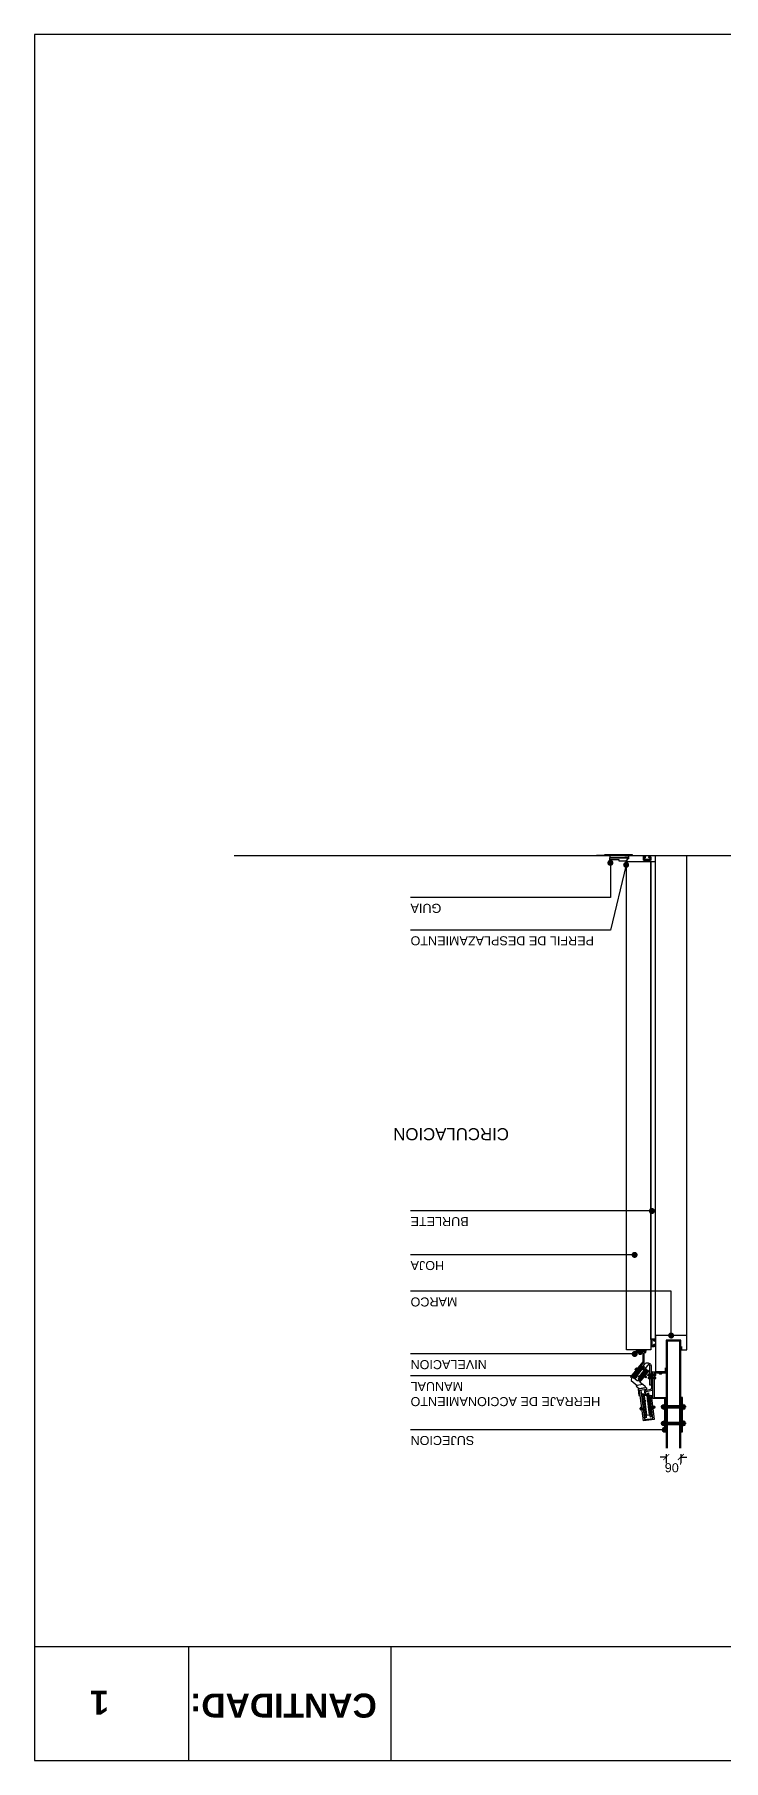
# Model space of a CAD drawing. Header units: millimetres. Extents: x -108.9 to -34.4, y 209.3 to 216.5.
# Drawn here: x -108.9 to -106.04, y 209.3 to 216.48 of the extents above; entities that cross this region are included whole.
import ezdxf

# ---------------------------------------------------------------- set-up
doc = ezdxf.new("R2010")
doc.units = ezdxf.units.MM
doc.linetypes.add('HIDDEN2', pattern=[0.1875, 0.125, -0.0625])
for name, color, linetype in [('25-cotas', 140, 'Continuous'), ('GOMA', 2, 'Continuous'), ('PISO', 2, 'Continuous'), ('ROTULO', 7, 'Continuous'), ('TXT', 3, 'Continuous'), ('V-00', 8, 'Continuous'), ('V-01', 1, 'Continuous'), ('V-02', 2, 'Continuous')]:
    doc.layers.add(name, color=color, linetype=linetype)
doc.styles.add('ARIALBOLD', font='')
doc.styles.add('DIM', font='arial.ttf')
doc.styles.get("Standard").update_dxf_attribs({"font": 'arial.ttf'})
doc.styles.get('ARIALBOLD').set_extended_font_data('Arial', bold=True)
doc.dimstyles.new('Cota-025', dxfattribs={"dimscale": 25, "dimtxt": 0.0015, "dimasz": 0.001, "dimexe": 0.001, "dimexo": 0.001, "dimgap": 0.001, "dimtad": 1, "dimzin": 4, "dimdsep": 46, "dimtxsty": 'DIM', "dimblk1": 'ARCHTICK', "dimblk2": 'ARCHTICK', "dimsah": 1, "dimcen": 0.0005, "dimclrd": 15, "dimclre": 9, "dimclrt": 140, "dimaunit": 1, "dimadec": 0, "dimazin": 0, "dimtfac": 1, "dimtix": 1, "dimtofl": 0, "dimtmove": 2, "dimatfit": 3, "dimldrblk": 'DOT', "dimfxl": 1, "dimtolj": 1, "dimtzin": 4, "dimarcsym": 0})

# ---------------------------------------------------------------- blocks, each defined once
blk = doc.blocks.new('*X76')
at = {"color": 0}
for p, q in [((157.7429, 93.2519), (157.7472, 93.2563)), ((157.7429, 93.2307), (157.7464, 93.2342)), ((157.743, 93.2294), (157.7478, 93.2342)), ((157.7431, 93.2536), (157.7456, 93.256)), ((157.7432, 93.2508), (157.7449, 93.2525)), ((157.7434, 93.2284), (157.7449, 93.2299)), ((157.7437, 93.2499), (157.7451, 93.2513)), ((157.744, 93.2275), (157.7454, 93.229)), ((157.7444, 93.2492), (157.7458, 93.2506)), ((157.7447, 93.2269), (157.7462, 93.2284)), ((157.7452, 93.2486), (157.7469, 93.2503)), ((157.7457, 93.2264), (157.7475, 93.2283)), ((157.7463, 93.2483), (157.7512, 93.2532)), ((157.7466, 93.2542), (157.7486, 93.2563)), ((157.7469, 93.2263), (157.7489, 93.2283)), ((157.7472, 93.2322), (157.7488, 93.2338)), ((157.7478, 93.2484), (157.7508, 93.2513)), ((157.7481, 93.2543), (157.7501, 93.2563)), ((157.7482, 93.2318), (157.7496, 93.2332)), ((157.7483, 93.2263), (157.7513, 93.2292)), ((157.7488, 93.2309), (157.7503, 93.2324)), ((157.7489, 93.2523), (157.7529, 93.2563)), ((157.7491, 93.2298), (157.7507, 93.2315)), ((157.7494, 93.2288), (157.7509, 93.2302)), ((157.7495, 93.2543), (157.7515, 93.2563)), ((157.7498, 93.2263), (157.7518, 93.2283)), ((157.7512, 93.2263), (157.7532, 93.2283)), ((157.7523, 93.2543), (157.7543, 93.2563)), ((157.7526, 93.2263), (157.7609, 93.2346)), ((157.7536, 93.2542), (157.7557, 93.2563)), ((157.754, 93.2263), (157.7609, 93.2332)), ((157.7546, 93.2537), (157.7571, 93.2563)), ((157.7553, 93.253), (157.7585, 93.2563)), ((157.7554, 93.2263), (157.7609, 93.2317)), ((157.7558, 93.2521), (157.7594, 93.2557)), ((157.7559, 93.2508), (157.7599, 93.2548)), ((157.7559, 93.2494), (157.7609, 93.2544)), ((157.7559, 93.248), (157.7609, 93.253)), ((157.7559, 93.2465), (157.7609, 93.2515)), ((157.7559, 93.2451), (157.7609, 93.2501)), ((157.7559, 93.2437), (157.7609, 93.2487)), ((157.7559, 93.2423), (157.7609, 93.2473)), ((157.7559, 93.2409), (157.7609, 93.2459)), ((157.7559, 93.2395), (157.7609, 93.2445)), ((157.7559, 93.2381), (157.7609, 93.2431)), ((157.7559, 93.2366), (157.7609, 93.2416)), ((157.7559, 93.2352), (157.7609, 93.2402)), ((157.7559, 93.2338), (157.7609, 93.2388)), ((157.7559, 93.2324), (157.7609, 93.2374)), ((157.7559, 93.231), (157.7609, 93.236)), ((157.7568, 93.2263), (157.7609, 93.2303)), ((157.7582, 93.2263), (157.7594, 93.2274)), ((157.7597, 93.2278), (157.7609, 93.2289))]:
    blk.add_line(p, q, dxfattribs=at)
blk = doc.blocks.new('BURLETE')
at = {"layer": 'GOMA'}
for points in [[(-0.005, 0.01), (-0.005, 0), (-0.005, -0.01, -0.414214), (-0.008, -0.013), (-0.0093, -0.013), (-0.01, -0.011, 2.414214), (-0.014, -0.015), (-0.0015, -0.015), (-0.0015, -0.0135), (0, -0.0135), (0, 0), (0, 0.0135), (-0.0015, 0.0135), (-0.0015, 0.015), (-0.014, 0.015, 2.414214), (-0.01, 0.011), (-0.0093, 0.013), (-0.008, 0.013, -0.414214)], [(-0.014, 0.013, 2.414214), (-0.012, 0.011), (-0.0113, 0.013)], [(-0.012, -0.011, 2.414214), (-0.014, -0.013), (-0.0113, -0.013)]]:
    blk.add_lwpolyline(points, format="xyb", close=True, dxfattribs=at)
at = {"layer": 'GOMA', "color": 1}
blk.add_blockref('*X76', (-157.7609, -93.2413), dxfattribs=at)
blk = doc.blocks.new('_ArchTick')
at = {"color": 0, "linetype": 'ByBlock', "const_width": 0.15}
blk.add_lwpolyline([(-0.5, -0.5), (0.5, 0.5)], dxfattribs=at)
blk = doc.blocks.new('*D78')
at = {"layer": '25-cotas', "color": 15, "lineweight": -2, "transparency": 16777216}
for p, q in [((-106.2731, 210.5633), (-106.2981, 210.5633)), ((-106.2131, 210.5633), (-106.1881, 210.5633))]:
    blk.add_line(p, q, dxfattribs=at)
at = {"layer": '25-cotas', "color": 9, "lineweight": -2, "transparency": 16777216}
for p, q in [((-106.2731, 210.5746), (-106.2731, 210.5383)), ((-106.2131, 210.5746), (-106.2131, 210.5383))]:
    blk.add_line(p, q, dxfattribs=at)
at = {"layer": 'DEFPOINTS', "color": 0, "transparency": 16777216}
for p in [(-106.2731, 210.5996), (-106.2131, 210.5996), (-106.2731, 210.5633)]:
    blk.add_point(p, dxfattribs=at)
at = {"layer": '25-cotas', "color": 15, "lineweight": -2, "transparency": 16777216, "xscale": 0.025, "yscale": 0.025, "zscale": 0.025}
blk.add_blockref('_ArchTick', (-106.2731, 210.5633), dxfattribs=at)
at = {"layer": '25-cotas', "color": 15, "lineweight": -2, "transparency": 16777216, "xscale": 0.025, "yscale": 0.025, "zscale": 0.025, "rotation": 180}
blk.add_blockref('_ArchTick', (-106.2131, 210.5633), dxfattribs=at)
at = {"layer": '25-cotas', "color": 140, "transparency": 16777216, "insert": (-106.2431, 210.5191), "char_height": 0.0375, "attachment_point": 5, "rotation": 180, "style": 'DIM'}
blk.add_mtext('\\A1;.06', dxfattribs=at)
blk = doc.blocks.new('_Dot')
at = {"color": 0, "linetype": 'ByBlock', "lineweight": -2}
blk.add_line((-0.5, 0), (-1, 0), dxfattribs=at)
at = {"color": 0, "linetype": 'ByBlock', "const_width": 0.5}
blk.add_lwpolyline([(-0.25, 0, 1), (0.25, 0, 1)], format="xyb", close=True, dxfattribs=at)

msp = doc.modelspace()

# ---------------------------------------------------------------- linework, layer by layer
at = {"layer": 'DEFPOINTS'}
for points in [[(-108.9, 216.4768), (-108.9, 209.3018), (-100.4, 209.3018), (-100.4, 216.4768)], [(-100.4, 216.4768), (-108.9, 216.4768), (-108.9, 209.3018), (-100.4, 209.3018)]]:
    msp.add_lwpolyline(points, close=True, dxfattribs=at)
at = {"layer": 'PISO'}
msp.add_line((-108.0702, 213.0644), (-100.7012, 213.0644), dxfattribs=at)
at = {"layer": 'ROTULO'}
for p, q in [((-108.2584, 209.3018), (-108.2584, 209.7741)), ((-107.4168, 209.3018), (-107.4168, 209.7741))]:
    msp.add_line(p, q, dxfattribs=at)
at = {"layer": 'TXT'}
msp.add_line((-101.3347, 209.7741), (-108.9, 209.7741), dxfattribs=at)
at = {"layer": 'V-00'}
for p, q in [((-106.3181, 211.5683), (-106.3181, 213.0644)), ((-106.1881, 211.5683), (-106.1881, 213.0644)), ((-106.3181, 211.0684), (-106.3181, 211.5683)), ((-106.1881, 211.0684), (-106.1881, 211.5683))]:
    msp.add_line(p, q, dxfattribs=at)
for points in [[(-106.3371, 211.5683), (-106.3371, 213.0384), (-106.3192, 213.0384), (-106.3192, 211.5683)], [(-106.3371, 211.0519), (-106.3371, 211.5683)], [(-106.3192, 211.5683), (-106.3192, 211.0489)]]:
    msp.add_lwpolyline(points, dxfattribs=at)
at = {"layer": 'V-01'}
for p, q in [((-106.4481, 213.0644), (-106.5631, 213.0644)), ((-106.4461, 213.0624), (-106.4295, 213.0624)), ((-106.4401, 213.0404), (-106.4401, 213.0404)), ((-106.3577, 211.0074), (-106.3977, 211.0074)), ((-106.3577, 211.0064), (-106.3977, 211.0064)), ((-106.3577, 211.0054), (-106.3977, 211.0054)), ((-106.3577, 211.0044), (-106.3977, 211.0044)), ((-106.3844, 210.996), (-106.3844, 210.9926)), ((-106.3795, 210.996), (-106.3795, 210.9926)), ((-106.403, 210.8986), (-106.3939, 210.9041)), ((-106.399, 210.9265), (-106.3986, 210.9262)), ((-106.3961, 210.9302), (-106.3957, 210.9298)), ((-106.3939, 210.9224), (-106.3908, 210.9198)), ((-106.3909, 210.926), (-106.3878, 210.9235)), ((-106.3858, 210.8973), (-106.3896, 210.8874)), ((-106.3697, 210.9393), (-106.3735, 210.9294)), ((-106.3714, 210.9032), (-106.3684, 210.9007)), ((-106.368, 210.9074), (-106.3649, 210.9049)), ((-106.3654, 210.9226), (-106.3563, 210.928)), ((-106.3428, 210.9071), (-106.3423, 210.9071)), ((-106.3428, 210.9025), (-106.3423, 210.9025)), ((-106.3428, 210.8945), (-106.3423, 210.8945)), ((-106.3428, 210.8899), (-106.3423, 210.8899)), ((-106.3362, 210.9071), (-106.3352, 210.9071)), ((-106.3362, 210.9025), (-106.3352, 210.9025)), ((-106.3362, 210.8945), (-106.3352, 210.8945)), ((-106.3362, 210.8899), (-106.3352, 210.8899)), ((-106.3302, 210.9071), (-106.3292, 210.9071)), ((-106.3302, 210.9025), (-106.3292, 210.9025)), ((-106.3302, 210.8945), (-106.3292, 210.8945)), ((-106.3302, 210.8899), (-106.3292, 210.8899)), ((-106.2995, 210.9119), (-106.2995, 210.9124)), ((-106.2948, 210.9119), (-106.2948, 210.9124)), ((-106.3716, 210.8647), (-106.3945, 210.861)), ((-106.3695, 210.827), (-106.3648, 210.8175)), ((-106.3529, 210.819), (-106.3506, 210.8294)), ((-106.3772, 210.7668), (-106.3765, 210.7669)), ((-106.3765, 210.7612), (-106.3758, 210.7613)), ((-106.3664, 210.7683), (-106.3704, 210.7678)), ((-106.3657, 210.7623), (-106.3696, 210.7619)), ((-106.3574, 210.7269), (-106.3551, 210.7373)), ((-106.3432, 210.7388), (-106.3385, 210.7293)), ((-106.3352, 210.7721), (-106.3396, 210.7716)), ((-106.3344, 210.7662), (-106.3389, 210.7656)), ((-106.191, 210.7716), (-106.2962, 210.7716)), ((-106.2863, 210.7751), (-106.2887, 210.7751)), ((-106.2863, 210.7681), (-106.2887, 210.7681)), ((-106.2838, 210.7761), (-106.2828, 210.7761)), ((-106.2838, 210.7671), (-106.2828, 210.7671)), ((-106.2808, 210.7761), (-106.2798, 210.7761)), ((-106.2808, 210.7671), (-106.2798, 210.7671)), ((-106.2748, 210.7761), (-106.2731, 210.7761)), ((-106.2748, 210.7671), (-106.2731, 210.7671)), ((-106.2055, 210.7761), (-106.2065, 210.7761)), ((-106.2055, 210.7671), (-106.2065, 210.7671)), ((-106.2025, 210.7761), (-106.2035, 210.7761)), ((-106.2025, 210.7671), (-106.2035, 210.7671)), ((-106.2, 210.7751), (-106.1976, 210.7751)), ((-106.2, 210.7681), (-106.1976, 210.7681)), ((-106.1901, 210.7028), (-106.2962, 210.7028)), ((-106.2863, 210.7063), (-106.2887, 210.7063)), ((-106.2863, 210.6993), (-106.2887, 210.6993)), ((-106.2838, 210.7073), (-106.2828, 210.7073)), ((-106.2838, 210.6983), (-106.2828, 210.6983)), ((-106.2808, 210.7073), (-106.2798, 210.7073)), ((-106.2808, 210.6983), (-106.2798, 210.6983)), ((-106.2748, 210.7073), (-106.2731, 210.7073)), ((-106.2748, 210.6983), (-106.2731, 210.6983)), ((-106.2115, 210.7073), (-106.2131, 210.7073)), ((-106.2115, 210.6983), (-106.2131, 210.6983)), ((-106.2055, 210.7073), (-106.2065, 210.7073)), ((-106.2055, 210.6983), (-106.2065, 210.6983)), ((-106.2025, 210.7073), (-106.2035, 210.7073)), ((-106.2025, 210.6983), (-106.2035, 210.6983)), ((-106.2, 210.7063), (-106.1976, 210.7063)), ((-106.2, 210.6993), (-106.1976, 210.6993))]:
    msp.add_line(p, q, dxfattribs=at)
at = {"layer": 'V-01', "linetype": 'HIDDEN2'}
for p, q in [((-106.2171, 210.7761), (-106.2731, 210.7761)), ((-106.2731, 210.7671), (-106.2171, 210.7671)), ((-106.2171, 210.7073), (-106.2731, 210.7073)), ((-106.2731, 210.6983), (-106.2171, 210.6983))]:
    msp.add_line(p, q, dxfattribs=at)
at = {"layer": 'V-01'}
for points in [[(-107.0592, 213.0644), (-106.5661, 213.0644)], [(-106.4481, 213.0624), (-106.4481, 213.0644)], [(-106.4401, 213.0248), (-106.4401, 213.0404), (-106.428, 213.0546)], [(-106.3615, 210.8951), (-106.3588, 210.8929), (-106.358, 210.893), (-106.3558, 210.8959), (-106.3558, 210.8966), (-106.3585, 210.8988)], [(-106.3204, 210.9025), (-106.3169, 210.9025), (-106.3164, 210.903), (-106.3164, 210.9066), (-106.3169, 210.9071), (-106.3204, 210.9071)], [(-106.3204, 210.8899), (-106.3169, 210.8899), (-106.3164, 210.8904), (-106.3164, 210.894), (-106.3169, 210.8945), (-106.3204, 210.8945)], [(-106.3249, 210.7675), (-106.3208, 210.768), (-106.3202, 210.7687), (-106.3207, 210.7731), (-106.3214, 210.7736), (-106.3256, 210.7731)]]:
    msp.add_lwpolyline(points, dxfattribs=at)
for points in [[(-106.5281, 213.0644), (-106.5281, 213.0684), (-106.4481, 213.0684), (-106.4481, 213.0644)], [(-106.4295, 213.0561), (-106.4295, 213.0624), (-106.5081, 213.0624), (-106.5081, 213.0561)], [(-106.4695, 213.0404), (-106.4695, 213.0459), (-106.5081, 213.0459), (-106.5081, 213.0546), (-106.4309, 213.0546), (-106.4434, 213.0404)], [(-106.4481, 213.0644), (-106.4481, 213.0684), (-106.4146, 213.0684), (-106.4146, 213.0644)], [(-106.3977, 211.0084), (-106.3577, 211.0084), (-106.3577, 211.0034), (-106.3977, 211.0034)], [(-106.3739, 210.996), (-106.3739, 210.9974), (-106.39, 210.9974), (-106.39, 210.996)], [(-106.3767, 210.9918), (-106.3767, 210.996), (-106.3872, 210.996), (-106.3872, 210.9918), (-106.3859, 210.9908), (-106.3781, 210.9908)], [(-106.3697, 210.9393), (-106.403, 210.8986), (-106.406, 210.9012), (-106.3728, 210.9418)], [(-106.3957, 210.9306), (-106.3994, 210.9261), (-106.4006, 210.9258), (-106.4024, 210.9273), (-106.4024, 210.9285), (-106.3987, 210.933), (-106.3975, 210.9333), (-106.3957, 210.9318)], [(-106.3937, 210.9323), (-106.3929, 210.9316), (-106.3998, 210.9231), (-106.4006, 210.9238)], [(-106.3735, 210.9294), (-106.3939, 210.9041), (-106.3858, 210.8973), (-106.3654, 210.9226)], [(-106.3532, 210.9255), (-106.3563, 210.928), (-106.3896, 210.8874), (-106.3865, 210.8848)], [(-106.3582, 210.8992), (-106.3618, 210.8947), (-106.363, 210.8944), (-106.3649, 210.8959), (-106.3648, 210.8971), (-106.3612, 210.9016), (-106.36, 210.9019), (-106.3581, 210.9005)], [(-106.3428, 210.9077), (-106.3428, 210.9019), (-106.3435, 210.9009), (-106.3459, 210.9009), (-106.3466, 210.9019), (-106.3466, 210.9077), (-106.3459, 210.9087), (-106.3435, 210.9087)], [(-106.3428, 210.8951), (-106.3428, 210.8893), (-106.3435, 210.8883), (-106.3459, 210.8883), (-106.3466, 210.8893), (-106.3466, 210.8951), (-106.3459, 210.8961), (-106.3435, 210.8961)], [(-106.3423, 210.9103), (-106.3412, 210.9103), (-106.3412, 210.8993), (-106.3423, 210.8993)], [(-106.3423, 210.8977), (-106.3412, 210.8977), (-106.3412, 210.8867), (-106.3423, 210.8867)], [(-106.3204, 210.9077), (-106.3204, 210.9019), (-106.3211, 210.9009), (-106.3235, 210.9009), (-106.3242, 210.9019), (-106.3242, 210.9077), (-106.3235, 210.9087), (-106.3211, 210.9087)], [(-106.3204, 210.8951), (-106.3204, 210.8893), (-106.3211, 210.8883), (-106.3235, 210.8883), (-106.3242, 210.8893), (-106.3242, 210.8951), (-106.3235, 210.8961), (-106.3211, 210.8961)], [(-106.3, 210.9119), (-106.2942, 210.9119), (-106.2932, 210.9111), (-106.2932, 210.9088), (-106.2942, 210.908), (-106.3, 210.908), (-106.301, 210.9088), (-106.301, 210.9111)], [(-106.3852, 210.8412), (-106.3536, 210.846), (-106.3542, 210.8509), (-106.3908, 210.8455), (-106.3875, 210.8189), (-106.3825, 210.8196)], [(-106.3735, 210.8265), (-106.3695, 210.827), (-106.3574, 210.7269), (-106.3613, 210.7264)], [(-106.3648, 210.8175), (-106.3551, 210.7373), (-106.3432, 210.7388), (-106.3529, 210.819)], [(-106.3467, 210.8299), (-106.3345, 210.7298), (-106.3385, 210.7293), (-106.3506, 210.8294)], [(-106.2115, 210.811), (-106.2115, 210.6684), (-106.2065, 210.6684), (-106.2065, 210.811)], [(-106.3772, 210.7674), (-106.3764, 210.7606), (-106.3771, 210.7592), (-106.3799, 210.7589), (-106.381, 210.76), (-106.3818, 210.7669), (-106.3811, 210.7682), (-106.3783, 210.7685)], [(-106.377, 210.7706), (-106.3757, 210.7707), (-106.3742, 210.7577), (-106.3754, 210.7576)], [(-106.3257, 210.7738), (-106.3248, 210.7669), (-106.3256, 210.7656), (-106.3284, 210.7652), (-106.3294, 210.7663), (-106.3302, 210.7732), (-106.3295, 210.7745), (-106.3267, 210.7748)], [(-106.2838, 210.7772), (-106.2838, 210.766), (-106.2852, 210.7641), (-106.2897, 210.7641), (-106.2912, 210.766), (-106.2912, 210.7772), (-106.2897, 210.7791), (-106.2852, 210.7791)], [(-106.2828, 210.7821), (-106.2808, 210.7821), (-106.2808, 210.7611), (-106.2828, 210.7611)], [(-106.2035, 210.7821), (-106.2055, 210.7821), (-106.2055, 210.7611), (-106.2035, 210.7611)], [(-106.2025, 210.7772), (-106.2025, 210.766), (-106.2011, 210.7641), (-106.1966, 210.7641), (-106.1951, 210.766), (-106.1951, 210.7772), (-106.1966, 210.7791), (-106.2011, 210.7791)], [(-106.2838, 210.7083), (-106.2838, 210.6972), (-106.2852, 210.6953), (-106.2897, 210.6953), (-106.2912, 210.6972), (-106.2912, 210.7083), (-106.2897, 210.7103), (-106.2852, 210.7103)], [(-106.2828, 210.7133), (-106.2808, 210.7133), (-106.2808, 210.6923), (-106.2828, 210.6923)], [(-106.2035, 210.7133), (-106.2055, 210.7133), (-106.2055, 210.6923), (-106.2035, 210.6923)], [(-106.2025, 210.7083), (-106.2025, 210.6972), (-106.2011, 210.6953), (-106.1966, 210.6953), (-106.1951, 210.6972), (-106.1951, 210.7083), (-106.1966, 210.7103), (-106.2011, 210.7103)]]:
    msp.add_lwpolyline(points, close=True, dxfattribs=at)
msp.add_lwpolyline([(-106.3669, 210.9252), (-106.3707, 210.9284), (-106.3638, 210.9369), (-106.3691, 210.9414), (-106.3594, 210.9533, -0.467848), (-106.3362, 210.9425), (-106.3362, 210.8622), (-106.3412, 210.8622), (-106.3412, 210.942, 0.736182), (-106.3501, 210.9456)], format="xyb", close=True, dxfattribs=at)
for points in [[(-106.3961, 210.9322, -1), (-106.3974, 210.9306), (-106.3984, 210.9314, 0.571429), (-106.4007, 210.9285), (-106.3997, 210.9278, -1), (-106.401, 210.9261)], [(-106.3974, 210.9306, -0.571429), (-106.3997, 210.9278)], [(-106.3586, 210.9008, -1), (-106.3599, 210.8992), (-106.3608, 210.9, 0.571429), (-106.3631, 210.8971), (-106.3622, 210.8964, -1), (-106.3635, 210.8947)], [(-106.3599, 210.8992, -0.571429), (-106.3622, 210.8964)], [(-106.3441, 210.9087, -1), (-106.3441, 210.9066), (-106.3453, 210.9066, 0.571429), (-106.3453, 210.903), (-106.3441, 210.903, -1), (-106.3441, 210.9009)], [(-106.3441, 210.8961, -1), (-106.3441, 210.894), (-106.3453, 210.894, 0.571429), (-106.3453, 210.8904), (-106.3441, 210.8904, -1), (-106.3441, 210.8883)], [(-106.3441, 210.9066, -0.571429), (-106.3441, 210.903)], [(-106.3441, 210.894, -0.571429), (-106.3441, 210.8904)], [(-106.3217, 210.9087, -1), (-106.3217, 210.9066), (-106.3229, 210.9066, 0.571429), (-106.3229, 210.903), (-106.3217, 210.903, -1), (-106.3217, 210.9009)], [(-106.3217, 210.8961, -1), (-106.3217, 210.894), (-106.3229, 210.894, 0.571429), (-106.3229, 210.8904), (-106.3217, 210.8904, -1), (-106.3217, 210.8883)], [(-106.3217, 210.9066, -0.571429), (-106.3217, 210.903)], [(-106.3217, 210.894, -0.571429), (-106.3217, 210.8904)], [(-106.301, 210.9106, -1), (-106.299, 210.9106), (-106.299, 210.9093, 0.571429), (-106.2953, 210.9093), (-106.2953, 210.9106, -1), (-106.2932, 210.9106)], [(-106.299, 210.9106, -0.571429), (-106.2953, 210.9106)], [(-106.3789, 210.7685, -1), (-106.3786, 210.766), (-106.3801, 210.7658, 0.571429), (-106.3796, 210.7615), (-106.3781, 210.7616, -1), (-106.3778, 210.7592)], [(-106.3786, 210.766, -0.571429), (-106.3781, 210.7616)], [(-106.3274, 210.7748, -1), (-106.3271, 210.7723), (-106.3285, 210.7721, 0.571429), (-106.328, 210.7678), (-106.3265, 210.7679, -1), (-106.3262, 210.7655)], [(-106.3271, 210.7723, -0.571429), (-106.3265, 210.7679)]]:
    msp.add_lwpolyline(points, format="xyb", dxfattribs=at)
for centre, radius, start, end in [((-106.3858, 210.9926), 0.0014, 180, 360), ((-106.382, 210.994), 0.00284, 210.51024, 329.48976), ((-106.3781, 210.9926), 0.0014, 180, 360), ((-106.4013, 210.9277), 0.00104, 51, 231), ((-106.3977, 210.9322), 0.00104, 51, 231), ((-106.3638, 210.8963), 0.00104, 51, 231), ((-106.3602, 210.9008), 0.00104, 51, 231), ((-106.3453, 210.9077), 0.00104, 90, 270), ((-106.3453, 210.9019), 0.00104, 90, 270), ((-106.3453, 210.8951), 0.00104, 90, 270), ((-106.3453, 210.8893), 0.00104, 90, 270), ((-106.3229, 210.9077), 0.00104, 90, 270), ((-106.3229, 210.9019), 0.00104, 90, 270), ((-106.3229, 210.8951), 0.00104, 90, 270), ((-106.3229, 210.8893), 0.00104, 90, 270), ((-106.3, 210.9093), 0.00104, 180, 360), ((-106.2943, 210.9093), 0.00104, 180, 360), ((-106.3803, 210.767), 0.00125, 97, 277), ((-106.3794, 210.7602), 0.00125, 97, 277), ((-106.3287, 210.7733), 0.00125, 97, 277), ((-106.3279, 210.7665), 0.00125, 97, 277), ((-106.2887, 210.7771), 0.002, 90, 270), ((-106.2866, 210.7716), 0.00406, 120.51024, 239.48976), ((-106.2887, 210.7661), 0.002, 90, 270), ((-106.2863, 210.7771), 0.002, 270, 90), ((-106.2883, 210.7716), 0.00406, 300.51024, 59.48976), ((-106.2863, 210.7661), 0.002, 270, 90), ((-106.2, 210.7771), 0.002, 90, 270), ((-106.1979, 210.7716), 0.00406, 120.51024, 239.48976), ((-106.2, 210.7661), 0.002, 90, 270), ((-106.1976, 210.7771), 0.002, 270, 90), ((-106.1997, 210.7716), 0.00406, 300.51024, 59.48976), ((-106.1976, 210.7661), 0.002, 270, 90), ((-106.2887, 210.7083), 0.002, 90, 270), ((-106.2866, 210.7028), 0.00406, 120.51024, 239.48976), ((-106.2887, 210.6973), 0.002, 90, 270), ((-106.2863, 210.7083), 0.002, 270, 90), ((-106.2883, 210.7028), 0.00406, 300.51024, 59.48976), ((-106.2863, 210.6973), 0.002, 270, 90), ((-106.2, 210.7083), 0.002, 90, 270), ((-106.1979, 210.7028), 0.00406, 120.51024, 239.48976), ((-106.2, 210.6973), 0.002, 90, 270), ((-106.1976, 210.7083), 0.002, 270, 90), ((-106.1997, 210.7028), 0.00406, 300.51024, 59.48976), ((-106.1976, 210.6973), 0.002, 270, 90)]:
    msp.add_arc(centre, radius, start, end, dxfattribs=at)
at = {"layer": 'V-01', "linetype": 'ByBlock'}
for p in [(-106.3498, 210.903), (-106.3602, 210.7975)]:
    msp.add_point(p, dxfattribs=at)
at = {"layer": 'V-02'}
for points in [[(-106.4381, 211.5683), (-106.4381, 213.0384), (-106.3381, 213.0384)], [(-106.3381, 213.0384), (-106.3381, 211.5683)], [(-106.3381, 211.5683), (-106.3381, 211.0084), (-106.4381, 211.0084), (-106.4381, 211.5683)], [(-106.2101, 211.0234), (-106.2101, 211.0084), (-106.1881, 211.0084), (-106.1881, 211.0684), (-106.3181, 211.0684), (-106.3181, 210.9184), (-106.2761, 210.9184), (-106.2761, 210.9334)], [(-106.2131, 210.5996), (-106.2131, 211.0484), (-106.2731, 211.0484), (-106.2731, 210.5996)], [(-106.2171, 210.5996), (-106.2171, 211.0444), (-106.2691, 211.0444), (-106.2691, 210.5996)]]:
    msp.add_lwpolyline(points, dxfattribs=at)
for points in [[(-106.3863, 210.848), (-106.3623, 210.8518, 0.642824), (-106.3608, 210.857), (-106.3702, 210.8649), (-106.3716, 210.8647), (-106.3834, 210.8746), (-106.3463, 210.9197), (-106.3502, 210.9229), (-106.3847, 210.8807), (-106.3949, 210.8798), (-106.4095, 210.892), (-106.4104, 210.9023), (-106.3652, 210.9574), (-106.3652, 210.9974), (-106.3577, 210.9974), (-106.3577, 211.0024), (-106.3977, 211.0024), (-106.3977, 210.9974), (-106.3702, 210.9974), (-106.3702, 210.9591), (-106.4221, 210.8961), (-106.4183, 210.8929), (-106.4188, 210.8814), (-106.3945, 210.861, 0.287826), (-106.3985, 210.8575), (-106.3985, 210.8573)], [(-106.362, 210.8203), (-106.357, 210.8209), (-106.3584, 210.8325, -0.354071), (-106.3564, 210.8357), (-106.3323, 210.8408, 0.320573), (-106.3302, 210.8436), (-106.3302, 210.9174), (-106.3352, 210.9174), (-106.3352, 210.8509, -0.163164), (-106.3373, 210.8444), (-106.3619, 210.8391, 0.354071), (-106.3639, 210.8359)], [(-106.3292, 210.9134, -0.414214), (-106.3252, 210.9174), (-106.2748, 210.9174), (-106.2748, 210.9124), (-106.3242, 210.9124), (-106.3242, 210.811), (-106.2788, 210.811, -0.414214), (-106.2748, 210.807), (-106.2748, 210.6684), (-106.2798, 210.6684), (-106.2798, 210.806), (-106.3252, 210.806, -0.414214), (-106.3292, 210.81)]]:
    msp.add_lwpolyline(points, format="xyb", close=True, dxfattribs=at)
msp.add_lwpolyline([(-106.3644, 210.719), (-106.3293, 210.7234), (-106.3409, 210.8197), (-106.336, 210.8204), (-106.3237, 210.7191), (-106.3687, 210.7134), (-106.3842, 210.8403), (-106.3793, 210.8409)], close=True, dxfattribs=at)

# ---------------------------------------------------------------- block references
at = {"layer": 'V-01', "xscale": -1, "rotation": 90}
msp.add_blockref('BURLETE', (-106.3531, 213.0431), dxfattribs=at)
at = {"layer": 'V-01', "rotation": 180}
msp.add_blockref('BURLETE', (-106.3371, 211.0384), dxfattribs=at)

# ---------------------------------------------------------------- texts
at = {"layer": '25-cotas', "color": 140, "char_height": 0.0375, "rotation": 180, "style": 'DIM'}
for s, insert, attachment_point in [('\\A1;GUIA', (-107.3366, 212.8445), 6), ('\\A1;PERFIL DE DESPLAZAMIENTO', (-107.3366, 212.7097), 6), ('\\A1;BURLETE', (-107.3366, 211.5611), 9), ('\\A1;HOJA', (-107.3366, 211.3786), 9), ('\\A1;MARCO', (-107.3366, 211.2082), 6), ('\\A1;NIVELACION', (-107.3366, 210.9667), 9), ('\\A1;HERRAJE DE ACCIONAMIENTO\\PMANUAL', (-107.3366, 210.8755), 9), ('\\A1;SUJECION', (-107.3366, 210.6514), 9)]:
    msp.add_mtext(s, dxfattribs=dict(at, insert=insert, attachment_point=attachment_point))
at = {"layer": '25-cotas', "insert": (-107.168, 211.9058), "char_height": 0.05, "width": 1.558581, "attachment_point": 5, "rotation": 180}
msp.add_mtext('CIRCULACION', dxfattribs=at)
at = {"layer": 'TXT', "char_height": 0.15, "width": 4.172499, "attachment_point": 1, "rotation": 180, "style": 'ARIALBOLD'}
for s, insert in [('{\\H0.6667x;1}', (-108.5909, 209.492)), ('{\\H0.6667x;CANTIDAD:}', (-107.4771, 209.48))]:
    msp.add_mtext(s, dxfattribs=dict(at, insert=insert))

# ---------------------------------------------------------------- dimensions: what is measured, and where the dimension line sits
at = {"layer": '25-cotas'}
dim = msp.add_linear_dim(base=(-106.2731, 210.5633), p1=(-106.2131, 210.5996), p2=(-106.2731, 210.5996), angle=180, dimstyle='Cota-025', dxfattribs=at)
dim.commit()
dim.dimension.update_dxf_attribs({"geometry": '*D78', "text_midpoint": (-106.2431, 210.5191)})

# ---------------------------------------------------------------- leaders
at = {"layer": '25-cotas', "annotation_type": 0, "has_hookline": 1, "hookline_direction": 0, "horizontal_direction": (-1, 0, 0)}
for points, text_width in [([(-106.5059, 213.0334), (-106.5059, 212.8889), (-107.1862, 212.8889)], 0.1254), ([(-106.4401, 213.0248), (-106.5059, 212.7541), (-106.5553, 212.7541)], 0.7563), ([(-106.3331, 211.5861), (-107.0766, 211.5861)], 0.235), ([(-106.4049, 211.4036), (-107.176, 211.4036)], 0.1356), ([(-106.2531, 211.0684), (-106.2531, 211.2526), (-107.1228, 211.2526)], 0.1888), ([(-106.4049, 210.9917), (-107.0026, 210.9917)], 0.309), ([(-106.4049, 210.9005), (-106.5293, 210.9005)], 0.7823), ([(-106.2798, 210.6764), (-107.0534, 210.6764)], 0.2582)]:
    msp.add_leader(points, dimstyle='Cota-025', dxfattribs=dict(at, text_width=text_width))

doc.saveas('drawing.dxf')
